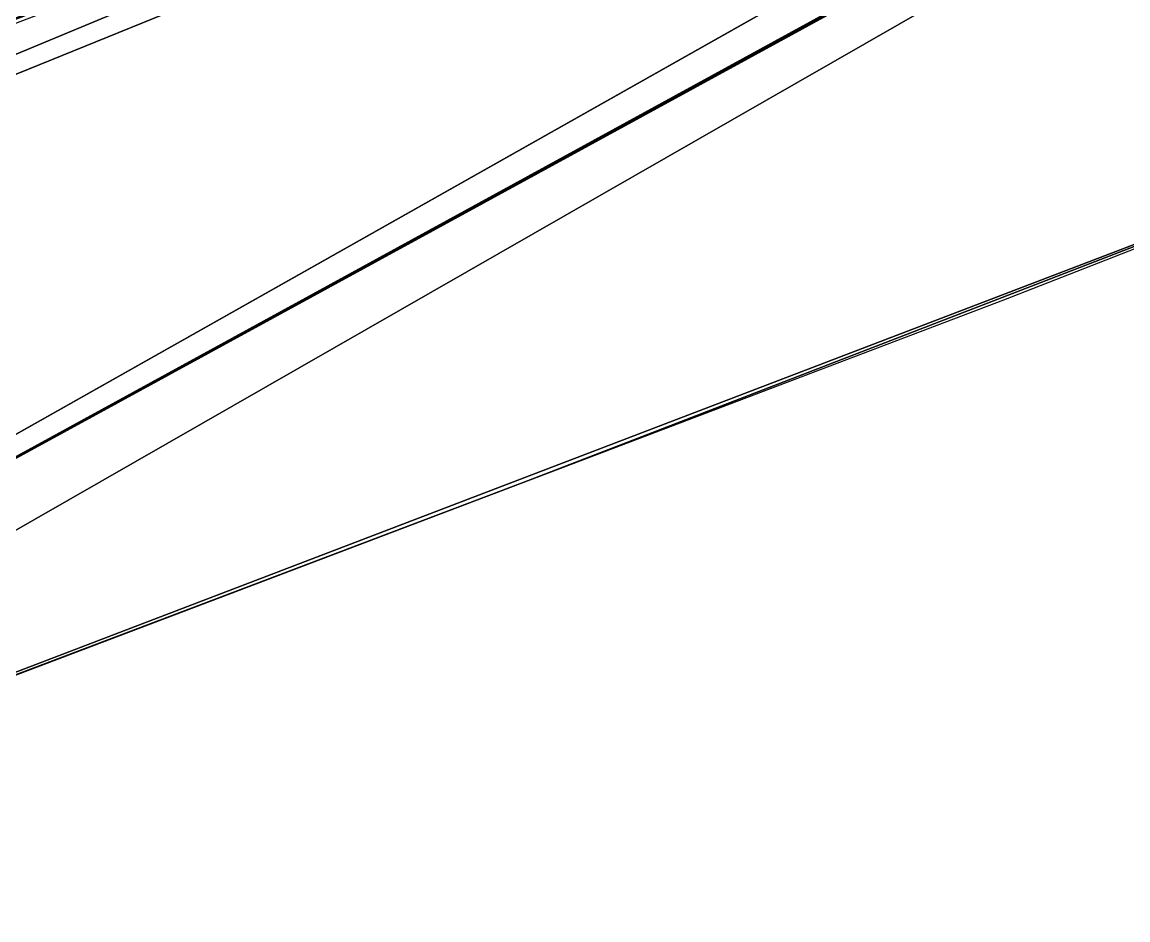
# Model space of a CAD drawing. Header units: metres. Extents: x -113 to 180, y -133 to 86.
# Drawn here: x 122.31 to 133.48, y 36.28 to 45.34 of the extents above; entities that cross this region are included whole.
import ezdxf

# ---------------------------------------------------------------- set-up
doc = ezdxf.new("R2010")
doc.units = ezdxf.units.M
doc.layers.add('ACERA', color=7, linetype='Continuous', true_color=0xb9b3a6)
doc.layers.add('ASFALTO', color=7, linetype='Continuous', true_color=0x4a4b4e)

msp = doc.modelspace()

# ---------------------------------------------------------------- linework, layer by layer
at = {"layer": 'ACERA'}
for points in [[(72.493, 39.149, 73.872), (109.558, 50.358, 71.788), (126.508, 57.016, 70.948)], [(91.573, 45.543, 72.929), (72.493, 39.149, 73.872), (126.508, 57.016, 70.948)], [(103.098, 38.119, 72.142), (138.929, 51.767, 70.195), (142.376, 55.007, 70.012)], [(103.098, 38.119, 72.142), (142.376, 55.007, 70.012), (129.353, 50.002, 70.822)], [(103.098, 38.119, 72.142), (131.237, 48.796, 70.686), (138.929, 51.767, 70.195)], [(129.353, 50.002, 70.822), (105.82, 41.045, 72.014), (101.083, 38.964, 72.232)], [(103.098, 38.119, 72.142), (129.353, 50.002, 70.822), (101.083, 38.964, 72.232)], [(129.353, 50.002, 70.822), (118.804, 45.998, 71.378), (105.82, 41.045, 72.014)], [(103.098, 38.119, 72.142), (113.787, 42.15, 71.628), (131.237, 48.796, 70.686)], [(113.787, 42.15, 71.498), (131.237, 48.796, 70.556), (131.237, 48.796, 70.686)], [(113.787, 42.15, 71.498), (131.237, 48.796, 70.686), (113.787, 42.15, 71.628)]]:
    msp.add_3dface(points, dxfattribs=at)
at = {"layer": 'ASFALTO'}
for points in [[(145.291, 65.938, 69.79), (85.281, 50.203, 72.612), (69.189, 40.234, 73.977)], [(145.291, 65.938, 69.79), (69.189, 40.234, 73.977), (141.221, 64.462, 69.947)], [(69.189, 40.234, 73.977), (141.013, 64.384, 69.964), (141.221, 64.462, 69.947)], [(69.189, 40.234, 73.977), (106.132, 51.022, 71.98), (141.013, 64.384, 69.964)], [(69.189, 40.234, 73.977), (141.013, 64.384, 69.964), (141.013, 64.384, 69.964)], [(141.628, 62.52, 69.831), (112.756, 51.471, 71.488), (101.537, 39.38, 72.092)], [(141.628, 62.52, 69.831), (101.537, 39.38, 72.092), (102.035, 39.636, 72.07)], [(141.628, 62.52, 69.831), (102.035, 39.636, 72.07), (102.037, 39.637, 72.07)], [(141.628, 62.52, 69.831), (102.037, 39.637, 72.07), (102.556, 39.871, 72.048)], [(141.628, 62.52, 69.831), (102.556, 39.871, 72.048), (102.558, 39.872, 72.047)], [(141.628, 62.52, 69.831), (102.558, 39.872, 72.047), (135.871, 52.592, 70.298)], [(108.944, 33.675, 71.73), (149.24, 55.718, 69.47), (149.239, 55.722, 69.47)], [(108.944, 33.675, 71.73), (149.239, 55.722, 69.47), (145.219, 54.138, 69.701)], [(108.944, 33.675, 71.73), (149.242, 55.715, 69.47), (149.24, 55.718, 69.47)], [(108.944, 33.675, 71.73), (149.245, 55.712, 69.47), (149.242, 55.715, 69.47)], [(108.944, 33.675, 71.73), (149.247, 55.709, 69.47), (149.245, 55.712, 69.47)], [(108.944, 33.675, 71.73), (149.25, 55.706, 69.469), (149.247, 55.709, 69.47)], [(108.944, 33.675, 71.73), (149.253, 55.704, 69.469), (149.25, 55.706, 69.469)], [(108.944, 33.675, 71.73), (149.256, 55.701, 69.469), (149.253, 55.704, 69.469)], [(108.944, 33.675, 71.73), (149.26, 55.7, 69.469), (149.256, 55.701, 69.469)], [(108.944, 33.675, 71.73), (149.264, 55.698, 69.468), (149.26, 55.7, 69.469)], [(108.944, 33.675, 71.73), (149.267, 55.697, 69.468), (149.264, 55.698, 69.468)], [(108.944, 33.675, 71.73), (114.719, 35.899, 71.392), (149.283, 55.697, 69.467)], [(108.944, 33.675, 71.73), (149.283, 55.697, 69.467), (149.279, 55.696, 69.467)], [(108.944, 33.675, 71.73), (149.271, 55.696, 69.468), (149.267, 55.697, 69.468)], [(108.944, 33.675, 71.73), (149.279, 55.696, 69.467), (149.275, 55.696, 69.468)], [(108.944, 33.675, 71.73), (149.275, 55.696, 69.468), (149.271, 55.696, 69.468)], [(114.719, 35.899, 71.392), (138.755, 45.087, 69.991), (149.283, 55.697, 69.467)], [(145.212, 54.134, 69.701), (131.251, 48.758, 70.566), (101.593, 36.435, 72.094)], [(108.944, 33.675, 71.73), (145.212, 54.134, 69.701), (101.593, 36.435, 72.094)], [(108.944, 33.675, 71.73), (145.219, 54.138, 69.701), (145.216, 54.136, 69.701)], [(108.944, 33.675, 71.73), (145.216, 54.136, 69.701), (145.212, 54.134, 69.701)], [(102.558, 39.872, 72.047), (111.852, 43.41, 71.617), (135.871, 52.592, 70.298)], [(102.558, 39.872, 72.047), (135.871, 52.592, 70.298), (135.871, 52.592, 70.298)], [(111.852, 43.41, 71.617), (124.589, 48.237, 70.951), (135.871, 52.592, 70.298)], [(131.251, 48.758, 70.566), (113.801, 42.113, 71.509), (101.593, 36.435, 72.094)], [(131.251, 48.758, 70.566), (131.251, 48.758, 70.566), (101.593, 36.435, 72.094)], [(111.852, 43.41, 71.617), (118.789, 46.035, 71.261), (124.589, 48.237, 70.951)], [(114.719, 35.899, 71.392), (127.442, 40.72, 70.69), (138.755, 45.087, 69.991)], [(127.442, 40.72, 70.69), (132.228, 42.537, 70.381), (138.755, 45.087, 69.991)], [(114.719, 35.899, 71.392), (121.639, 38.517, 71.013), (127.442, 40.72, 70.69)]]:
    msp.add_3dface(points, dxfattribs=at)

doc.saveas('drawing.dxf')
